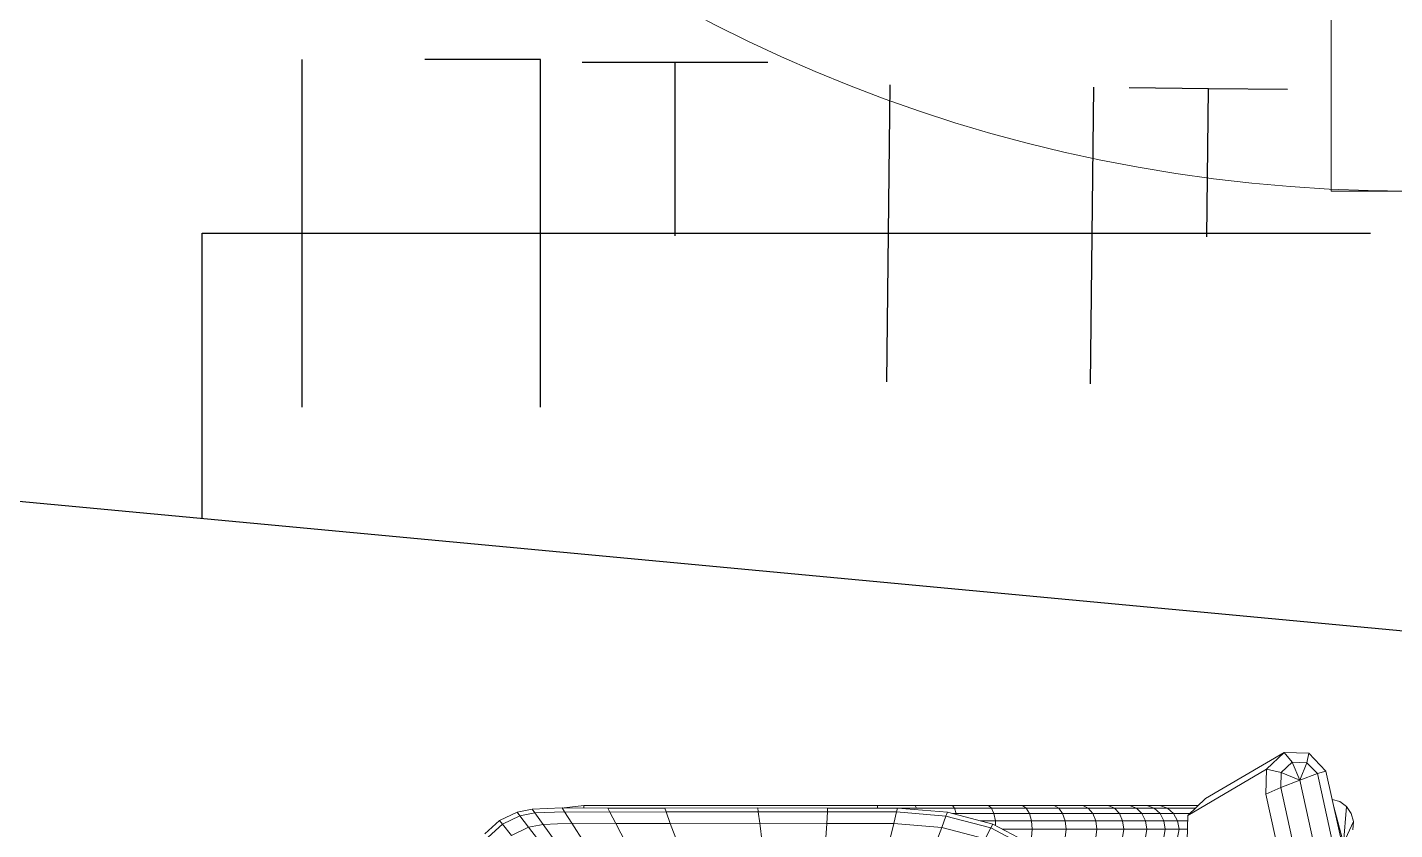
# Model space of a CAD drawing. Header units: metres. Extents: x -182 to 99, y 70 to 117.
# Drawn here: x -84.615 to -83.896, y 85.85 to 86.272 of the extents above; entities that cross this region are included whole.
import ezdxf

# ---------------------------------------------------------------- set-up
doc = ezdxf.new("R2010")
doc.units = ezdxf.units.M
doc.header["$LTSCALE"] = 0.01
for name, color, linetype, lineweight in [('A-DOOR', 1, 'Continuous', 9), ('G-IMPT', 1, 'Continuous', 9), ('I-FURN', 6, 'Continuous', 9)]:
    doc.layers.add(name, color=color, linetype=linetype, lineweight=lineweight)
doc.layers.add('FIAÇÃO', color=10, linetype='Continuous')
doc.layers.add('Força', color=7, linetype='Continuous')

# ---------------------------------------------------------------- blocks, each defined once
blk = doc.blocks.new('Seating28 - 12ZSTG28_dwg-156282-Planta Baja')
at = {"layer": 'G-IMPT'}
for p, q in [((-0.00762, 0.04444), (0.00783, -0.02621)), ((0.00783, -0.02621), (-0.00762, 0.04444)), ((0.01576, -0.0228), (0.00058, 0.04673)), ((-0.03219, 0.03856), (-0.01573, -0.03487)), ((-0.02755, 0.03947), (-0.01131, -0.03353)), ((-0.01131, -0.03353), (-0.02755, 0.03947)), ((-0.01795, 0.04179), (-0.0021, -0.03008)), ((-0.02499, 0.00302), (-0.0303, -0.00838)), ((-0.02499, 0.00302), (-0.02667, -0.01628)), ((-0.02499, 0.00302), (-0.01993, -0.01613)), ((0.05688, -0.01146), (0.05712, 0.00155)), ((0.06145, -0.00436), (0.06218, 0)), ((0.06937, 0), (0.06867, -0.00436)), ((0.07907, 0), (0.07843, -0.00436)), ((0.0911, 0), (0.0905, -0.00436)), ((0.10525, 0), (0.10473, -0.00436)), ((0.12131, 0), (0.12085, -0.00436)), ((0.13902, 0), (0.13865, -0.00436)), ((0.14271, 0.00189), (0.15941, -0.00698)), ((0.15941, -0.00698), (0.14271, 0.00189)), ((0.16042, -0.00506), (0.14387, 0.00372)), ((0.16042, -0.00506), (0.16337, 0.00076)), ((0.18626, -0.00521), (0.16337, 0.00076)), ((0.18626, -0.00521), (0.16337, 0.00076)), ((0.18998, 0.00475), (0.18626, -0.00521)), ((0.21391, 0.00277), (0.2115, -0.00732)), ((0.24731, 0.00271), (0.24674, -0.00738)), ((0.28197, -0.00741), (0.28072, 0.00271)), ((0.329, -0.00735), (0.32528, 0.00277)), ((0.35244, 0.00283), (0.35762, -0.00725)), ((0.37436, 0.00268), (0.38076, -0.00741)), ((0.38874, 0.00326), (0.39594, -0.0068)), ((0.39594, 0.00466), (0.40352, -0.00533)), ((-0.0303, -0.00838), (-0.02993, -0.00399)), ((-0.0303, -0.00838), (-0.02993, -0.00399)), ((0.06145, -0.00436), (0.05701, -0.00436)), ((0.06218, -0.00869), (0.06145, -0.00436)), ((0.06145, -0.00436), (0.06867, -0.00436)), ((0.06937, -0.00869), (0.06867, -0.00436)), ((0.06867, -0.00436), (0.07843, -0.00436)), ((0.07843, -0.00436), (0.07907, -0.00869)), ((0.07843, -0.00436), (0.0905, -0.00436)), ((0.0911, -0.00869), (0.0905, -0.00436)), ((0.0905, -0.00436), (0.10473, -0.00436)), ((0.10525, -0.00869), (0.10473, -0.00436)), ((0.10473, -0.00436), (0.12085, -0.00436)), ((0.12131, -0.00869), (0.12085, -0.00436)), ((0.12085, -0.00436), (0.13865, -0.00436)), ((0.13902, -0.00869), (0.13865, -0.00436)), ((0.13865, -0.00436), (0.15447, -0.00436)), ((0.15804, -0.00869), (0.15788, -0.00617)), ((0.16042, -0.00506), (0.15941, -0.00698)), ((0.18328, -0.01323), (0.15941, -0.00698)), ((0.18328, -0.01323), (0.15941, -0.00698)), ((0.18401, -0.01122), (0.16042, -0.00506)), ((0.18626, -0.00521), (0.18401, -0.01122)), ((0.2115, -0.00732), (0.18626, -0.00521)), ((0.2115, -0.00732), (0.18626, -0.00521)), ((0.38076, -0.00741), (0.39594, -0.0068)), ((0.38076, -0.00741), (0.39594, -0.0068)), ((0.39594, -0.0068), (0.40352, -0.00533)), ((0.40352, -0.00533), (0.39594, -0.0068)), ((0.40026, -0.01283), (0.39594, -0.0068)), ((0.40352, -0.00533), (0.41246, -0.00107)), ((0.41246, -0.00107), (0.40352, -0.00533)), ((0.4081, -0.01134), (0.40352, -0.00533)), ((0.41727, -0.00695), (0.4081, -0.01134)), ((0.41246, -0.00107), (0.41727, -0.00695)), ((0.42486, -0.00006), (0.41727, -0.00695)), ((0.41727, -0.00695), (0.41889, -0.0089)), ((0.41889, -0.0089), (0.42657, -0.00195)), ((0.41889, -0.0089), (0.42657, -0.00195)), ((-0.02917, -0.01265), (-0.0303, -0.00838)), ((-0.02917, -0.01265), (-0.0303, -0.00838)), ((-0.02667, -0.01628), (-0.02917, -0.01265)), ((-0.02667, -0.01628), (-0.02917, -0.01265)), ((0.05688, -0.01146), (0.01551, -0.03581)), ((0.04755, -0.02039), (0.05688, -0.01146)), ((0.06428, -0.01253), (0.05576, -0.01253)), ((0.06218, -0.00869), (0.05693, -0.00869)), ((0.06428, -0.01253), (0.06218, -0.00869)), ((0.06218, -0.00869), (0.06937, -0.00869)), ((0.06428, -0.01253), (0.07138, -0.01253)), ((0.06428, -0.01253), (0.06754, -0.01536)), ((0.07138, -0.01253), (0.06937, -0.00869)), ((0.06937, -0.00869), (0.07907, -0.00869)), ((0.07138, -0.01253), (0.07449, -0.01536)), ((0.07138, -0.01253), (0.08095, -0.01253)), ((0.08095, -0.01253), (0.07907, -0.00869)), ((0.07907, -0.00869), (0.0911, -0.00869)), ((0.08095, -0.01253), (0.09281, -0.01253)), ((0.08095, -0.01253), (0.08385, -0.01536)), ((0.09281, -0.01253), (0.0911, -0.00869)), ((0.0911, -0.00869), (0.10511, -0.00869)), ((0.09281, -0.01253), (0.09546, -0.01536)), ((0.09281, -0.01253), (0.1068, -0.01253)), ((0.12131, -0.00869), (0.10525, -0.00869)), ((0.1068, -0.01253), (0.10525, -0.00869)), ((0.10915, -0.01536), (0.1068, -0.01253)), ((0.12265, -0.01253), (0.1068, -0.01253)), ((0.12265, -0.01253), (0.12131, -0.00869)), ((0.12131, -0.00869), (0.13902, -0.00869)), ((0.12265, -0.01253), (0.12466, -0.01536)), ((0.12265, -0.01253), (0.14012, -0.01253)), ((0.13902, -0.00869), (0.14012, -0.01253)), ((0.13902, -0.00869), (0.15804, -0.00869)), ((0.14012, -0.01253), (0.14176, -0.01536)), ((0.14012, -0.01253), (0.15889, -0.01253)), ((0.15804, -0.00869), (0.15889, -0.01253)), ((0.15804, -0.00869), (0.16593, -0.00869)), ((0.16014, -0.01536), (0.15889, -0.01253)), ((0.15889, -0.01253), (0.17867, -0.01253)), ((0.17867, -0.01253), (0.17953, -0.01536)), ((0.17867, -0.01253), (0.1806, -0.01253)), ((0.18401, -0.01122), (0.18328, -0.01323)), ((0.20958, -0.01539), (0.18328, -0.01323)), ((0.20958, -0.01539), (0.18328, -0.01323)), ((0.21007, -0.01338), (0.18401, -0.01122)), ((0.21007, -0.01338), (0.20958, -0.01539)), ((0.2115, -0.00732), (0.21007, -0.01338)), ((0.2464, -0.01344), (0.21007, -0.01338)), ((0.24674, -0.00738), (0.2115, -0.00732)), ((0.2115, -0.00732), (0.24674, -0.00738)), ((0.2464, -0.01344), (0.24628, -0.01545)), ((0.2464, -0.01344), (0.24674, -0.00738)), ((0.28273, -0.01347), (0.2464, -0.01344)), ((0.28197, -0.00741), (0.24674, -0.00738)), ((0.28197, -0.00741), (0.24674, -0.00738)), ((0.28197, -0.00741), (0.329, -0.00735)), ((0.329, -0.00735), (0.28197, -0.00741)), ((0.28273, -0.01347), (0.28197, -0.00741)), ((0.28273, -0.01347), (0.33123, -0.01338)), ((0.28273, -0.01347), (0.28298, -0.01548)), ((0.329, -0.00735), (0.35762, -0.00725)), ((0.329, -0.00735), (0.35762, -0.00725)), ((0.329, -0.00735), (0.33123, -0.01338)), ((0.33123, -0.01338), (0.36076, -0.01332)), ((0.33123, -0.01338), (0.33196, -0.01542)), ((0.35762, -0.00725), (0.38076, -0.00741)), ((0.38076, -0.00741), (0.35762, -0.00725)), ((0.36076, -0.01332), (0.35762, -0.00725)), ((0.36076, -0.01332), (0.3846, -0.01347)), ((0.36076, -0.01332), (0.3618, -0.01533)), ((0.38076, -0.00741), (0.3846, -0.01347)), ((0.3846, -0.01347), (0.40026, -0.01283)), ((0.3846, -0.01347), (0.38588, -0.01548)), ((0.4081, -0.01134), (0.40026, -0.01283)), ((0.40026, -0.01283), (0.4017, -0.01484)), ((0.4017, -0.01484), (0.40959, -0.01332)), ((0.4017, -0.01484), (0.40959, -0.01332)), ((0.4081, -0.01134), (0.40959, -0.01332)), ((0.41889, -0.0089), (0.40959, -0.01332)), ((0.40959, -0.01332), (0.41889, -0.0089)), ((-0.0231, -0.01884), (-0.02667, -0.01628)), ((-0.0231, -0.01884), (-0.02667, -0.01628)), ((-0.01907, -0.01998), (-0.0231, -0.01884)), ((-0.01907, -0.01998), (-0.0231, -0.01884)), ((0.04755, -0.02039), (0.00619, -0.04474)), ((0.07151, -0.01686), (0.05124, -0.01686)), ((0.0528, -0.01536), (0.06754, -0.01536)), ((0.07449, -0.01536), (0.06754, -0.01536)), ((0.07151, -0.01686), (0.06754, -0.01536)), ((0.07151, -0.01686), (0.0783, -0.01686)), ((0.07449, -0.01536), (0.0783, -0.01686)), ((0.07449, -0.01536), (0.08385, -0.01536)), ((0.0783, -0.01686), (0.08742, -0.01686)), ((0.08742, -0.01686), (0.08385, -0.01536)), ((0.08385, -0.01536), (0.09546, -0.01536)), ((0.08742, -0.01686), (0.09872, -0.01686)), ((0.09546, -0.01536), (0.10915, -0.01536)), ((0.09546, -0.01536), (0.09872, -0.01686)), ((0.09872, -0.01686), (0.11204, -0.01686)), ((0.10915, -0.01536), (0.12466, -0.01536)), ((0.10915, -0.01536), (0.11204, -0.01686)), ((0.11204, -0.01686), (0.12716, -0.01686)), ((0.12466, -0.01536), (0.12716, -0.01686)), ((0.12466, -0.01536), (0.14176, -0.01536)), ((0.12716, -0.01686), (0.1438, -0.01686)), ((0.1438, -0.01686), (0.14176, -0.01536)), ((0.14176, -0.01536), (0.16014, -0.01536)), ((0.1438, -0.01686), (0.16173, -0.01686)), ((0.16014, -0.01536), (0.16173, -0.01686)), ((0.16014, -0.01536), (0.17953, -0.01536)), ((0.16173, -0.01686), (0.18059, -0.01686)), ((0.18059, -0.01686), (0.17953, -0.01536)), ((0.17953, -0.01536), (0.19958, -0.01536)), ((0.18059, -0.01686), (0.20013, -0.01686)), ((0.20013, -0.01686), (0.19958, -0.01536)), ((0.19958, -0.01536), (0.20958, -0.01536)), ((0.21997, -0.01686), (0.20013, -0.01686)), ((0.24628, -0.01545), (0.20958, -0.01539)), ((0.24628, -0.01545), (0.20958, -0.01539)), ((0.21997, -0.01686), (0.21997, -0.01541)), ((0.21997, -0.01686), (0.37445, -0.01686)), ((0.28298, -0.01548), (0.24628, -0.01545)), ((0.28298, -0.01548), (0.24628, -0.01545)), ((0.33196, -0.01542), (0.28298, -0.01548)), ((0.28298, -0.01548), (0.33196, -0.01542)), ((0.33196, -0.01542), (0.3618, -0.01533)), ((0.33196, -0.01542), (0.3618, -0.01533)), ((0.38588, -0.01548), (0.3618, -0.01533)), ((0.3618, -0.01533), (0.38588, -0.01548)), ((0.37445, -0.01541), (0.37445, -0.01686)), ((0.38489, -0.01548), (0.37445, -0.01686)), ((0.38588, -0.01548), (0.4017, -0.01484)), ((0.38588, -0.01548), (0.4017, -0.01484)), ((0.00783, -0.02621), (-0.0021, -0.03008)), ((0.00783, -0.02621), (-0.0021, -0.03008)), ((0.00783, -0.02621), (0.00768, -0.03411)), ((0.00783, -0.02621), (0.00768, -0.03411)), ((0.01576, -0.0228), (0.00783, -0.02621)), ((0.01576, -0.0228), (0.00783, -0.02621)), ((0.01551, -0.03581), (0.01576, -0.0228)), ((-0.01131, -0.03353), (-0.01573, -0.03487)), ((-0.01573, -0.03487), (-0.01131, -0.03353)), ((-0.00677, -0.04435), (-0.01573, -0.03487)), ((-0.0021, -0.03008), (-0.01131, -0.03353)), ((-0.01131, -0.03353), (-0.0021, -0.03008)), ((-0.01131, -0.03353), (-0.00585, -0.03929)), ((-0.00585, -0.03929), (-0.01131, -0.03353)), ((-0.0021, -0.03008), (-0.00585, -0.03929)), ((-0.0021, -0.03008), (0.00201, -0.03953)), ((-0.0021, -0.03008), (0.00768, -0.03411)), ((0.00201, -0.03953), (0.00768, -0.03411)), ((0.00201, -0.03953), (0.00768, -0.03411)), ((0.00619, -0.04474), (0.01551, -0.03581)), ((0.01551, -0.03581), (0.00768, -0.03411)), ((0.01551, -0.03581), (0.00768, -0.03411)), ((-0.00677, -0.04435), (-0.00585, -0.03929)), ((0.00201, -0.03953), (-0.00585, -0.03929)), ((0.00201, -0.03953), (-0.00585, -0.03929)), ((0.00619, -0.04474), (0.00201, -0.03953)), ((0.00619, -0.04474), (-0.00677, -0.04435))]:
    blk.add_line(p, q, dxfattribs=at)
blk = doc.blocks.new('Seating28 - Seating28-156658-Planta Baja')
blk.add_blockref('Seating28 - 12ZSTG28_dwg-156282-Planta Baja', (0, 0))
blk = doc.blocks.new('Puerta de 1 hoja - 80 x 210 cm-196792-Planta Baja')
at = {"layer": 'A-DOOR', "lineweight": 13}
for p, q in [((0.62687, -0.07), (0.62687, -0.85)), ((0.62687, -0.85), (0.66687, -0.85))]:
    blk.add_line(p, q, dxfattribs=at)
blk.add_arc((0.66687, -0.05), 0.8, 180, 270, dxfattribs=at)
blk = doc.blocks.new('F-N-T')
at = {"layer": 'FIAÇÃO', "color": 1}
blk.add_line((2561.974, 1284.079), (2561.974, 1304.901), dxfattribs=at)
at = {"layer": 'FIAÇÃO', "color": 3}
blk.add_line((2584.307, 1294.335), (2584.307, 1304.746), dxfattribs=at)
at = {"layer": 'FIAÇÃO', "color": 5}
blk.add_lwpolyline([(2576.262, 1284.079), (2576.262, 1304.901), (2569.322, 1304.901)], dxfattribs=at)
at = {"layer": 'FIAÇÃO', "color": 3}
blk.add_lwpolyline([(2578.754, 1304.746), (2584.307, 1304.746), (2589.86, 1304.746)], dxfattribs=at)
blk = doc.blocks.new('F-F')
at = {"layer": 'FIAÇÃO'}
for p, q in [((2561.974, 1222.261), (2561.974, 1243.084)), ((2576.262, 1222.261), (2576.262, 1243.084))]:
    blk.add_line(p, q, dxfattribs=at)
at = {"layer": 'FIAÇÃO', "color": 3}
blk.add_line((2584.307, 1232.672), (2584.307, 1243.084), dxfattribs=at)
blk.add_lwpolyline([(2578.754, 1243.084), (2584.307, 1243.084), (2589.86, 1243.084)], dxfattribs=at)

msp = doc.modelspace()

# ---------------------------------------------------------------- linework, layer by layer
at = {"layer": 'Força', "color": 0, "ltscale": 0.5}
for p, q in [((-84.52344, 86.0134), (-84.52344, 86.1634)), ((-84.52344, 86.1634), (-84.02344, 86.1634)), ((-84.02344, 86.1634), (-83.90895, 86.1634)), ((-85.7169, 86.12507), (-83.17294, 85.88703))]:
    msp.add_line(p, q, dxfattribs=at)

# ---------------------------------------------------------------- block references
at = {"layer": 'A-DOOR'}
msp.add_blockref('Puerta de 1 hoja - 80 x 210 cm-196792-Planta Baja', (-84.55652, 87.0356), dxfattribs=at)
at = {"layer": 'FIAÇÃO', "lineweight": 20, "xscale": 0.008784106945095342, "yscale": 0.008784106945095342, "zscale": 0.008784106945095342}
msp.add_blockref('F-N-T', (-106.97563, 74.79246), dxfattribs=at)
at = {"layer": 'FIAÇÃO', "lineweight": 20, "xscale": 0.007500000000000001, "yscale": 0.007500000000000001, "zscale": 0.007500000000000001, "rotation": 359.3672537193915}
msp.add_blockref('F-F', (-103.4783, 77.13111), dxfattribs=at)
at = {"layer": 'I-FURN', "rotation": 180}
msp.add_blockref('Seating28 - Seating28-156658-Planta Baja', (-83.94828, 85.8456), dxfattribs=at)

doc.saveas('drawing.dxf')
